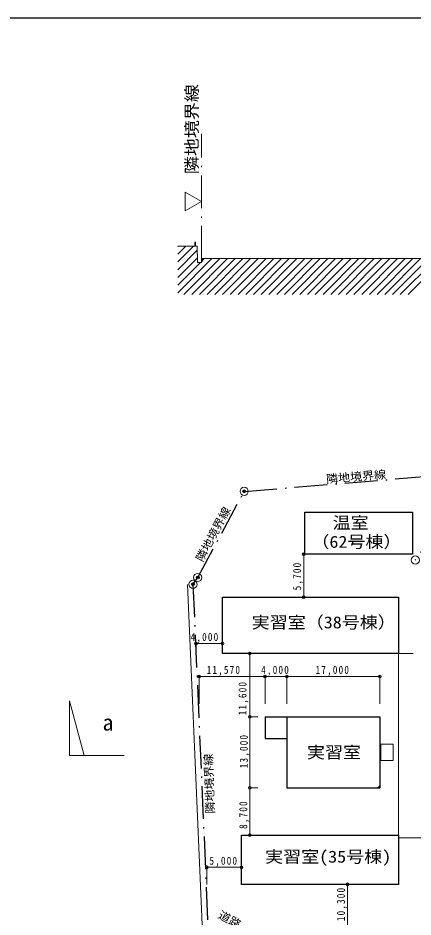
# Model space of a CAD drawing. Units: millimetres on the paper. Extents: x -3947 to 493, y -3409 to 377.
# Drawn here: x 10.4 to 82.6, y 32.3 to 197 of the extents above; entities that cross this region are included whole.
import ezdxf
from ezdxf.enums import TextEntityAlignment as Align

# ---------------------------------------------------------------- set-up
doc = ezdxf.new("R2010")
doc.units = ezdxf.units.MM
doc.header["$PDMODE"] = 32
doc.header["$PDSIZE"] = 0.5
doc.linetypes.add('DASHED_DOTTED', pattern=[9.25, 6, -1.5, 0.25, -1.5])
for name, color, linetype, lineweight in [('0-0_補助線', 7, 'Continuous', 25), ('0-1__0-1_', 7, 'Continuous', 25), ('0-2__0-2_', 7, 'Continuous', 9), ('0-4__0-6_', 7, 'Continuous', 18), ('0-5__0-7_', 7, 'Continuous', 18), ('0-6__0-8_', 7, 'Continuous', 9), ('0-A__0-d_', 7, 'Continuous', 9), ('1-5__8-7_', 7, 'Continuous', 18)]:
    doc.layers.add(name, color=color, linetype=linetype, lineweight=lineweight)
doc.layers.add('1-4__8-6_', color=7, linetype='Continuous')
doc.layers.add('1-7', color=7, linetype='Continuous')
doc.styles.add('ＭＳ ゴシック', font='')
doc.styles.get('ＭＳ ゴシック').set_extended_font_data('MS Gothic')

# ---------------------------------------------------------------- blocks, each defined once
blk = doc.blocks.new('-003--GLay-f-図面枠')
at = {"layer": '0-0_補助線'}
blk.add_line((10.395, 407), (583.605, 407), dxfattribs=at)

msp = doc.modelspace()

# ---------------------------------------------------------------- linework, layer by layer
at = {"layer": '0-0_補助線', "linetype": 'DASHED_DOTTED'}
for p, q in [((43.252, 94.492), (51.751, 110.287)), ((42.387, 93.248), (43.252, 94.492)), ((42.387, 93.248), (45.169, 29.491))]:
    msp.add_line(p, q, dxfattribs=at)
msp.add_lwpolyline([(51.751, 110.287), (89.853, 113.4), (88.391, 105.437), (83.072, 97.692)], dxfattribs=at)
at = {"layer": '0-0_補助線', "lineweight": 9}
for centre in [(51.751, 110.287), (83.072, 97.692), (42.387, 93.248), (43.252, 94.492)]:
    msp.add_circle(centre, 0.75, dxfattribs=at)
at = {"layer": '0-0_補助線'}
for p in [(51.751, 110.287), (43.252, 94.492), (42.387, 93.248)]:
    msp.add_point(p, dxfattribs=at)
at = {"layer": '0-1__0-1_'}
for p, q in [((47.769, 90.891), (79.969, 90.891)), ((47.769, 80.591), (47.769, 90.891)), ((55.569, 68.991), (76.569, 68.991)), ((59.569, 68.991), (59.569, 55.991)), ((76.569, 68.991), (76.569, 55.991)), ((59.569, 55.991), (76.569, 55.991))]:
    msp.add_line(p, q, dxfattribs=at)
at = {"layer": '0-1__0-1_', "lineweight": 9}
for p, q in [((79.029, 60.991), (79.029, 63.991)), ((76.769, 60.991), (79.029, 60.991))]:
    msp.add_line(p, q, dxfattribs=at)
at = {"layer": '0-1__0-1_'}
msp.add_lwpolyline([(82.569, 106.491), (82.569, 98.791), (62.869, 98.791), (62.869, 106.491)], close=True, dxfattribs=at)
for points in [[(79.969, 90.891), (79.969, 80.591), (47.769, 80.591)], [(55.569, 68.991), (55.569, 64.991), (59.569, 64.991)], [(79.969, 38.291), (51.269, 38.291), (51.269, 47.291)], [(51.269, 47.291), (79.969, 47.291), (79.969, 38.291)]]:
    msp.add_lwpolyline(points, dxfattribs=at)
at = {"layer": '0-1__0-1_', "lineweight": 9}
for points in [[(82.669, 80.591), (79.969, 80.591), (79.969, 46.791), (98.612, 46.791)], [(79.029, 63.991), (76.769, 63.991), (76.769, 60.991)]]:
    msp.add_lwpolyline(points, dxfattribs=at)
at = {"layer": '0-2__0-2_'}
msp.add_line((41.369, 93.204), (44.152, 29.447), dxfattribs=at)
at = {"layer": '0-4__0-6_'}
for p, q in [((43.928, 163.388), (40.928, 165.12)), ((40.928, 161.656), (40.928, 165.12)), ((43.928, 163.388), (40.928, 161.656))]:
    msp.add_line(p, q, dxfattribs=at)
at = {"layer": '0-5__0-7_'}
for p, q in [((59.569, 76.375), (76.569, 76.375)), ((59.569, 76.375), (59.569, 71.375)), ((76.569, 76.375), (76.569, 71.375))]:
    msp.add_line(p, q, dxfattribs=at)
for p in [(59.569, 76.375), (76.569, 76.375)]:
    msp.add_point(p, dxfattribs=at)
at = {"layer": '0-6__0-8_', "linetype": 'DASHED_DOTTED'}
msp.add_line((43.928, 152.912), (43.928, 175.797), dxfattribs=at)
at = {"layer": '0-6__0-8_'}
for p, q in [((39.587, 155.212), (42.708, 155.212)), ((39.587, 152.299), (42.499, 155.212)), ((39.587, 153.713), (41.085, 155.212)), ((39.587, 155.127), (39.671, 155.212)), ((42.708, 155.912), (42.828, 155.912)), ((42.708, 155.912), (42.708, 155.212)), ((42.708, 155.42), (42.828, 155.54)), ((42.708, 155.512), (42.828, 155.512)), ((42.828, 155.912), (42.828, 155.212)), ((42.828, 155.212), (43.128, 155.212)), ((43.228, 152.212), (43.128, 155.212)), ((39.587, 150.885), (43.153, 154.451)), ((39.587, 149.471), (43.199, 153.083)), ((39.587, 146.642), (45.856, 152.912)), ((39.587, 148.056), (43.742, 152.212)), ((40.731, 146.372), (47.271, 152.912)), ((42.145, 146.372), (48.685, 152.912)), ((43.928, 152.212), (43.228, 152.212)), ((43.559, 146.372), (50.099, 152.912)), ((43.928, 152.912), (43.928, 152.212)), ((116.469, 152.912), (43.928, 152.912)), ((43.928, 152.397), (44.442, 152.912)), ((44.128, 152.374), (44.128, 152.912)), ((44.973, 146.372), (51.513, 152.912)), ((46.387, 146.372), (52.927, 152.912)), ((47.802, 146.372), (54.342, 152.912)), ((49.216, 146.372), (55.756, 152.912)), ((50.63, 146.372), (57.17, 152.912)), ((52.044, 146.372), (58.584, 152.912)), ((53.458, 146.372), (59.998, 152.912)), ((54.873, 146.372), (61.413, 152.912)), ((56.287, 146.372), (62.827, 152.912)), ((57.701, 146.372), (64.241, 152.912)), ((59.115, 146.372), (65.655, 152.912)), ((60.53, 146.372), (67.07, 152.912)), ((61.944, 146.372), (68.484, 152.912)), ((63.358, 146.372), (69.898, 152.912)), ((64.772, 146.372), (71.312, 152.912)), ((66.186, 146.372), (72.726, 152.912)), ((67.601, 146.372), (74.141, 152.912)), ((69.015, 146.372), (75.555, 152.912)), ((70.429, 146.372), (76.969, 152.912)), ((71.843, 146.372), (78.383, 152.912)), ((73.257, 146.372), (79.797, 152.912)), ((74.672, 146.372), (81.212, 152.912)), ((76.086, 146.372), (82.626, 152.912)), ((77.5, 146.372), (84.04, 152.912)), ((78.914, 146.372), (85.454, 152.912)), ((80.329, 146.372), (86.869, 152.912)), ((81.743, 146.372), (88.283, 152.912)), ((19.816, 71.921), (22.495, 61.921)), ((19.816, 61.921), (19.816, 71.921)), ((29.816, 61.921), (19.816, 61.921))]:
    msp.add_line(p, q, dxfattribs=at)
at = {"layer": '0-A__0-d_'}
msp.add_line((76.205, 55.991), (76.569, 56.356), dxfattribs=at)
at = {"layer": '1-5__8-7_'}
for p, q in [((62.644, 90.891), (62.644, 98.791)), ((47.769, 82.402), (42.939, 82.402)), ((42.939, 82.402), (42.939, 80.591)), ((52.797, 67.991), (52.797, 80.591)), ((52.797, 80.591), (54.271, 80.591)), ((55.569, 76.375), (43.489, 76.375)), ((43.489, 76.375), (43.489, 71.375)), ((59.569, 76.375), (55.569, 76.375)), ((55.569, 76.375), (55.569, 71.375)), ((59.569, 76.375), (59.569, 71.375)), ((52.797, 68.991), (54.271, 68.991)), ((52.797, 68.991), (52.797, 55.991)), ((52.797, 55.991), (54.271, 55.991)), ((52.797, 47.291), (52.797, 55.991)), ((52.797, 47.291), (54.271, 47.291)), ((51.269, 41.41), (44.923, 41.41)), ((44.923, 41.41), (44.923, 38.291)), ((70.672, 38.291), (70.672, 30.191))]:
    msp.add_line(p, q, dxfattribs=at)
for p in [(62.644, 98.791), (62.644, 90.891), (42.939, 82.402), (47.769, 82.402), (52.797, 80.591), (43.489, 76.375), (55.569, 76.375), (59.569, 76.375), (52.797, 68.991), (52.797, 55.991), (52.797, 47.291), (44.923, 41.41), (51.269, 41.41), (70.672, 38.291)]:
    msp.add_point(p, dxfattribs=at)

# ---------------------------------------------------------------- block references
at = {"layer": '1-7'}
msp.add_blockref('-003--GLay-f-図面枠', (-297, -210), dxfattribs=at)

# ---------------------------------------------------------------- texts
at = {"layer": '0-1__0-1_', "style": 'ＭＳ ゴシック', "width": 1.1}
msp.add_text('道路', height=1.466, rotation=331.477, dxfattribs=at).set_placement((46.64, 31.839), align=Align.BOTTOM_LEFT)
at = {"layer": '0-4__0-6_', "style": 'ＭＳ ゴシック', "width": 1.1}
msp.add_text('隣地境界線', height=2.199, rotation=90, dxfattribs=at).set_placement((43.928, 168.388), align=Align.BOTTOM_LEFT)
for s, p in [('温室', (67.931, 102.774)), ('（62号棟）', (64.052, 99.282)), ('実習室（38号棟）', (53.119, 84.526)), ('実習室', (63.232, 60.725)), ('実習室(35号棟)', (55.58, 41.606))]:
    msp.add_text(s, height=2.199, dxfattribs=at).set_placement(p, align=Align.BOTTOM_LEFT)
at = {"layer": '0-6__0-8_', "style": 'ＭＳ ゴシック'}
msp.add_text('a', height=2.933, dxfattribs=at).set_placement((25.837, 65.585), align=Align.BOTTOM_LEFT)
at = {"layer": '1-4__8-6_', "style": 'ＭＳ ゴシック', "width": 1.1}
for rotation, p in [(4.671, (66.846, 111.35)), (61.716, (44.504, 97.038)), (92, (46.742, 51.284))]:
    msp.add_text('隣地境界線', height=1.466, rotation=rotation, dxfattribs=at).set_placement(p, align=Align.BOTTOM_LEFT)
at = {"layer": '1-5__8-7_', "char_height": 1.466, "attachment_point": 7, "rotation": 90, "style": 'ＭＳ ゴシック'}
for s, insert in [('\\T1.24;\\W0.85;5,700', (62.544, 92.141)), ('\\T1.24;\\W0.85;11,600', (52.553, 69.257)), ('\\T1.24;\\W0.85;13,000', (52.792, 59.555)), ('\\T1.24;\\W0.85;8,700', (52.697, 48.441)), ('\\T1.24;\\W0.85;10,300', (70.572, 31.541))]:
    msp.add_mtext(s, dxfattribs=dict(at, insert=insert))
at = {"layer": '1-5__8-7_', "char_height": 1.466, "attachment_point": 7, "style": 'ＭＳ ゴシック'}
for s, insert in [('\\T1.24;\\W0.85;4,000', (41.955, 82.502)), ('\\T1.24;\\W0.85;11,570', (44.884, 76.475)), ('\\T1.24;\\W0.85;4,000', (54.869, 76.475)), ('\\T1.24;\\W0.85;17,000', (64.819, 76.475)), ('\\T1.24;\\W0.85;5,000', (45.396, 41.51))]:
    msp.add_mtext(s, dxfattribs=dict(at, insert=insert))

doc.saveas('drawing.dxf')
